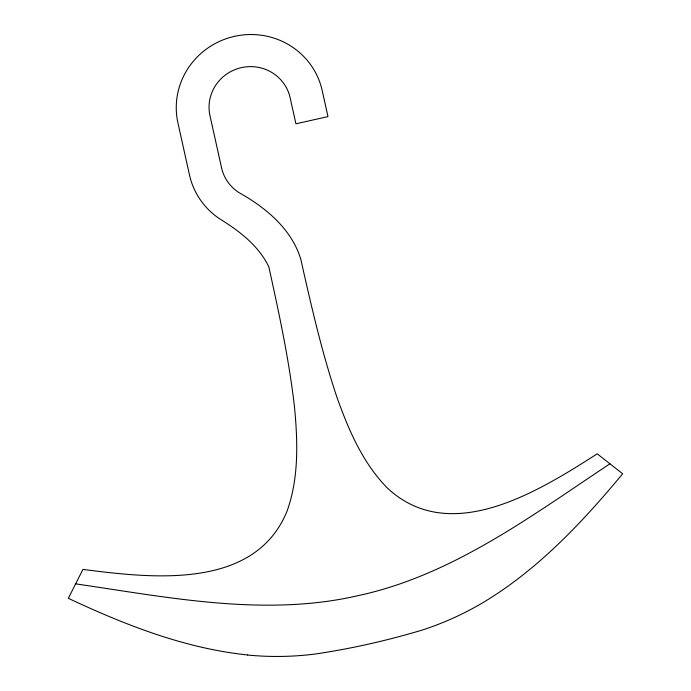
<?xml version="1.0" encoding="UTF-8"?>
<svg xmlns="http://www.w3.org/2000/svg" width="691" height="691" viewBox="0 0 691 691"><rect width="100%" height="100%" fill="white"/><g stroke="black" fill="none" stroke-linecap="round" stroke-linejoin="round"><path stroke-width="1.04" d="M609.937 463.791C531.431 515.857 452.614 575.128 358.724 595.512C265.24 617.244 168.751 597.387 75.63 583.86M247.689 654.964C184.799 648.46 125.157 624.932 68.331 598.32L82.929 569.393C151.459 578.229 255.048 590.555 287.197 510.761C298.927 477.654 297.769 441.92 294.547 407.448C289.158 360.02 279.052 313.317 268.808 266.752C258.961 246.367 240.494 231.865 221.707 220.109A73.937 72.097 -15.2 0 1 189.524 175.091L177.933 122.955A73.937 72.097 -15.2 0 1 234.413 36.364A73.937 72.097 -15.2 0 1 322.196 90.538L327.992 116.606L295.929 123.81L290.134 97.742A41.071 40.052 -15.2 0 0 241.366 67.64A41.071 40.052 -15.2 0 0 209.986 115.751L221.578 167.887A41.071 40.052 -15.2 0 0 239.466 192.893C266.052 207.81 291.878 229.274 300.861 259.548C311.304 306.061 321.937 352.643 337.148 397.878C348.825 430.415 362.896 463.246 387.547 488.217C450.636 546.728 539.066 490.999 597.214 453.832L622.669 473.758C582.522 522.146 538.548 568.952 484.365 601.783A295.532 288.19 -15.2 0 1 422.356 630.028C387.47 640.497 351.779 648.573 315.761 653.954A295.532 288.19 -15.2 0 1 247.68 655.033"/></g></svg>
